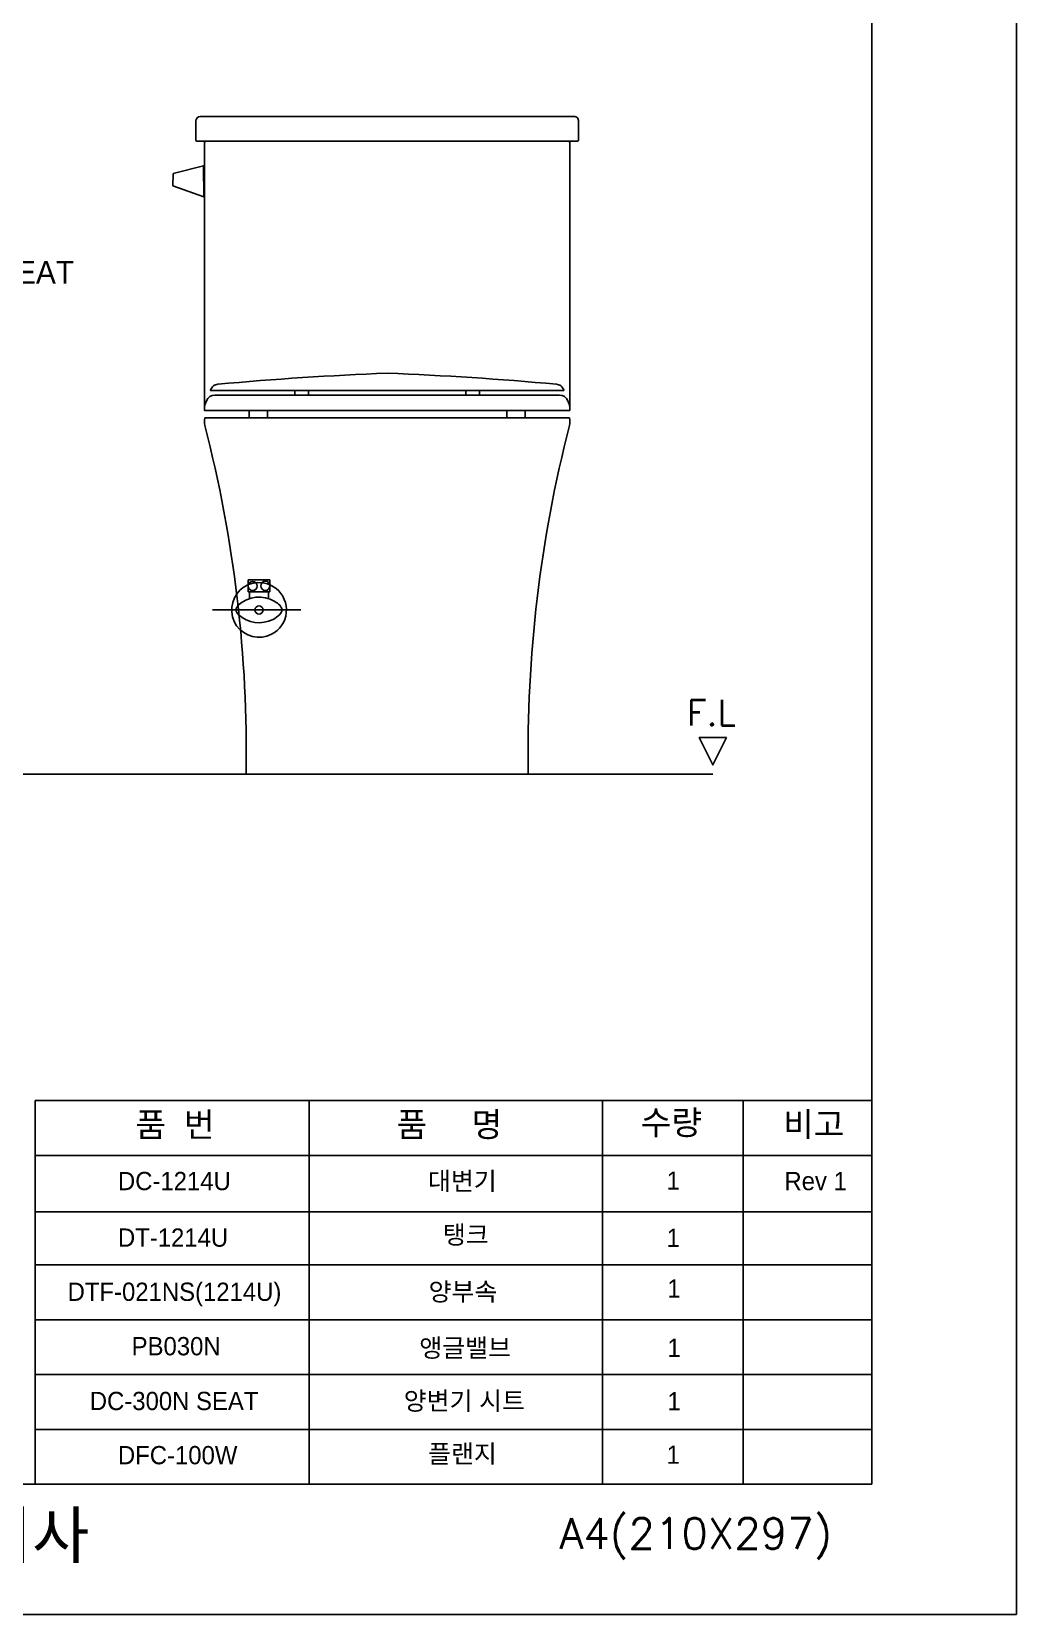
# Model space of a CAD drawing. Extents: x 69352 to 71778, y 58037 to 61467.
# Drawn here: x 70699 to 71778, y 58037 to 59769 of the extents above; entities that cross this region are included whole.
import ezdxf
from ezdxf.lldxf.tags import DXFTag

# ---------------------------------------------------------------- set-up
doc = ezdxf.new("R2010")
doc.units = 0
doc.header["$MEASUREMENT"] = 0
doc.layers.get('0').update_dxf_attribs({"linetype": 'CONTINUOUS'})
doc.layers.add('AM_6', color=2, linetype='CONTINUOUS', lineweight=30)
for name, color, linetype in [('CENTER', 1, 'CONTINUOUS'), ('DEFAULT', 7, 'CONTINUOUS'), ('Dim', 4, 'CONTINUOUS'), ('FAUCET', 4, 'CONTINUOUS'), ('LAYER_02', 7, 'CONTINUOUS'), ('LINE', 7, 'CONTINUOUS'), ('MAIN', 7, 'CONTINUOUS'), ('YA', 7, 'CONTINUOUS')]:
    doc.layers.add(name, color=color, linetype=linetype)
doc.styles.add('h', font='', dxfattribs={"height": 30})
doc.styles.get("Standard").update_dxf_attribs({"font": 'txt.shx', "bigfont": 'ghs.shx'})
doc.styles.add('스타일1', font='txt.shx', dxfattribs={"bigfont": 'ghs.shx'})
doc.styles.get('h').set_extended_font_data('Haansoft Batang')
tags = doc.linetypes.add('Amconstr', pattern=[9999, 9999, 0]).pattern_tags.tags
tags[6:7] = [DXFTag(74, 4), DXFTag(75, 0), DXFTag(340, '0'), DXFTag(46, 1.0), DXFTag(50, 0.0), DXFTag(44, 0.0), DXFTag(45, 0.0)]
tags[4:5] = [DXFTag(74, 4), DXFTag(75, 0), DXFTag(340, '0'), DXFTag(46, 1.0), DXFTag(50, 0.0), DXFTag(44, 0.0), DXFTag(45, 0.0)]

msp = doc.modelspace()

# ---------------------------------------------------------------- linework, layer by layer
for p, q in [((70887.8, 59622.4), (70887.9, 59588.6)), ((70887.8, 59618), (70888.5, 59617.9)), ((70887.8, 59617.1), (70888.5, 59617.1)), ((70887.8, 59593.1), (70888.5, 59593.1)), ((70887.8, 59592.3), (70888.5, 59592.3))]:
    msp.add_line(p, q)
at = {"layer": 'CENTER', "color": 0}
msp.add_line((70897.7, 59136.3), (70994.4, 59136.3), dxfattribs=at)
at = {"layer": 'DEFAULT', "color": 7}
msp.add_line((69908.5, 58956.6), (71445.6, 58956.6), dxfattribs=at)
at = {"layer": 'Dim', "color": 7}
for p, q in [((70879.2, 59671.2), (70879.2, 59650.3)), ((71293.5, 59676.5), (71088.8, 59676.7)), ((71298.5, 59671.2), (71298.5, 59650.3)), ((70889.5, 59346.6), (71088.8, 59346.6))]:
    msp.add_line(p, q, dxfattribs=at)
at = {"layer": 'Dim', "color": 0}
for p, q in [((70884.2, 59676.6), (71088.8, 59676.7)), ((70888.8, 59648.1), (70888.8, 59526.6)), ((71288.8, 59648.1), (71288.8, 59526.6)), ((70888.8, 59526.6), (70888.8, 59354.7)), ((71288.8, 59526.6), (71288.8, 59354.7)), ((70703.2, 58599.1), (71619.7, 58599.1)), ((71003.5, 58599.1), (71003.5, 58179.1)), ((71324.7, 58599.1), (71324.7, 58179.1)), ((71478.7, 58599.1), (71478.7, 58179.1)), ((70703.2, 58539.1), (71619.7, 58539.1)), ((70703.2, 58477.3), (71619.7, 58477.3)), ((70703.2, 58419.1), (71619.7, 58419.1)), ((70703.2, 58359.1), (71619.7, 58359.1)), ((70703.2, 58299.1), (71619.7, 58299.1))]:
    msp.add_line(p, q, dxfattribs=at)
at = {"layer": 'Dim', "color": 7}
for centre, start, end in [((70898.8, 59358), 159.22, 180), ((71278.8, 59358), 0, 20.78)]:
    msp.add_arc(centre, 10, start, end, dxfattribs=at)
at = {"layer": 'FAUCET', "color": 0}
for p, q in [((70854.3, 59614), (70854.2, 59600.6)), ((70854.3, 59614), (70887.8, 59622.4)), ((70887.9, 59588.6), (70854.2, 59600.6))]:
    msp.add_line(p, q, dxfattribs=at)
at = {"layer": 'LINE', "linetype": 'Amconstr'}
for p, q in [((71619.7, 58179.1), (71619.7, 61347.1)), ((70631.2, 58179.1), (70703.2, 58179.1))]:
    msp.add_line(p, q, dxfattribs=at)
at = {"layer": 'MAIN', "color": 0}
for p, q in [((71086.8, 59649.5), (70880.1, 59649.5)), ((71086.8, 59649.5), (71297.6, 59649.5)), ((71088.8, 59346.6), (71288.2, 59346.6))]:
    msp.add_line(p, q, dxfattribs=at)
at = {"layer": 'MAIN', "color": 7}
for p, q in [((70895.5, 59377.1), (70895.3, 59376.6)), ((70895.3, 59376.6), (71088.8, 59376.6)), ((71277.5, 59371.6), (70900.2, 59371.6)), ((70987.8, 59376.6), (70987.8, 59371.6)), ((71002.8, 59376.6), (71002.8, 59371.6)), ((71282.4, 59376.6), (71088.8, 59376.6)), ((71174.9, 59376.6), (71174.9, 59371.6)), ((71174.9, 59376.6), (71174.9, 59371.6)), ((71189.9, 59376.6), (71189.9, 59371.6)), ((71189.9, 59376.6), (71189.9, 59371.6)), ((71282.2, 59377.1), (71282.4, 59376.6)), ((70889, 59354.6), (71088.8, 59354.6)), ((70889.5, 59361.5), (70890.9, 59365.1)), ((70937.8, 59354.6), (70937.8, 59346.6)), ((70957.8, 59354.6), (70957.8, 59346.6)), ((71288.7, 59354.6), (71088.8, 59354.6)), ((71219.9, 59354.6), (71219.9, 59346.6)), ((71219.9, 59354.6), (71219.9, 59346.6)), ((71239.9, 59354.6), (71239.9, 59346.6)), ((71239.9, 59354.6), (71239.9, 59346.6)), ((71288.2, 59361.5), (71286.8, 59365.1)), ((71087.8, 59346.6), (70900.8, 59346.6)), ((70937.8, 59346.6), (70957.8, 59346.6)), ((71239.9, 59346.6), (71219.9, 59346.6)), ((70960.5, 59169.1), (70936.5, 59169.1)), ((70936.5, 59169.1), (70936.5, 59156.1)), ((70960.5, 59169.1), (70960.5, 59156.1)), ((70960.5, 59156.1), (70936.5, 59156.1)), ((70938, 59156.1), (70938, 59148.6)), ((70959, 59156.1), (70959, 59148.6))]:
    msp.add_line(p, q, dxfattribs=at)
at = {"layer": 'MAIN', "color": 0}
msp.add_lwpolyline([(71460.6, 58996.6), (71430.6, 58996.6), (71445.6, 58966.6), (71460.6, 58996.6)], dxfattribs=at)
at = {"layer": 'MAIN', "color": 7}
for centre, radius in [((70941.6, 59162.5), 5), ((70955.5, 59162.7), 5), ((70948.5, 59136.3), 4.5)]:
    msp.add_circle(centre, radius, dxfattribs=at)
at = {"layer": 'MAIN', "color": 0}
for centre, radius, start, end in [((70884.4, 59671.4), 5.18, 92.0028, 181.6363), ((71293.5, 59671.5), 5.01, 357.5259, 89.9956), ((70880.1, 59650.4), 0.869, 185.5587, 268.702), ((70890.8, 59647.5), 2, 90, 165.1374), ((71286.9, 59647.5), 2, 14.8626, 90), ((71297.6, 59650.4), 0.869, 271.298, 354.4413), ((70889.1, 59354.8), 0.234, 197.8602, 252.5669), ((71288.6, 59354.8), 0.234, 287.4331, 342.1398), ((70911.2, 59342.3), 22.4, 169.6128, 190.1532), ((70889.5, 59346.3), 0.336, 94.4652, 167.8132), ((69509, 58981.5), 1425.5, 358.9963, 14.4953), ((72668.7, 58981.5), 1425.5, 165.5047, 181.0037), ((71288.2, 59346.3), 0.336, 12.1868, 85.5348), ((71266.4, 59342.3), 22.4, 349.8468, 10.3872)]:
    msp.add_arc(centre, radius, start, end, dxfattribs=at)
at = {"layer": 'MAIN', "color": 7}
for centre, radius, start, end in [((71227, 55846.7), 3551.5, 92.2289, 95.2253), ((70950.7, 55846.7), 3551.5, 84.7747, 87.7711), ((70900.2, 59361.6), 10, 90, 159.22), ((70905, 59374), 10, 130.4333, 161.5651), ((70904.4, 59373.5), 10, 95.2253, 126.4059), ((71273.3, 59373.5), 10, 53.5941, 84.7747), ((71277.5, 59361.6), 10, 20.78, 90), ((71272.7, 59374), 10, 18.4349, 49.5667), ((70948.5, 59136.3), 30, 51.2114, 297.1005), ((70948.5, 59136.3), 30, 297.1005, 51.2114), ((70948.5, 59116.7), 33.6, 58.9741, 132.501), ((70948.5, 59116.7), 33.6, 47.499, 58.9741), ((70930.5, 59136.3), 7, 132.501, 227.499), ((70948.5, 59155.9), 33.6, 227.499, 297.1391), ((70948.5, 59155.9), 33.6, 297.1391, 312.501), ((70966.5, 59136.3), 7, 312.501, 47.499)]:
    msp.add_arc(centre, radius, start, end, dxfattribs=at)
at = {"layer": 'YA', "color": 7}
for p, q in [((70703.2, 58179.1), (70703.2, 58599.1)), ((70703.2, 58239.1), (71619.7, 58239.1)), ((70703.2, 58179.1), (71619.7, 58179.1))]:
    msp.add_line(p, q, dxfattribs=at)
at = {"layer": 'YA', "color": 0}
msp.add_lwpolyline([(69352.4, 58036.6), (71777.9, 58036.6), (71777.9, 61466.9), (69352.4, 61466.9)], close=True, dxfattribs=at)

# ---------------------------------------------------------------- texts
at = {"layer": 'AM_6', "color": 0, "insert": (70515.2, 59505.8), "char_height": 25, "attachment_point": 4, "style": 'h'}
msp.add_mtext('{\\fGulim|b0|i0|c129|p50;DC-300N SEAT}', dxfattribs=at)
at = {"layer": 'Dim', "color": 0, "attachment_point": 1, "style": '스타일1'}
for s, insert, char_height in [('{\\fGulim|b0|i0|c129|p50;품  번}', (70813.2, 58586.1), 26.746), ('{\\fGulim|b0|i0|c129|p50;품     명}', (71099.1, 58586.3), 26.746), ('{\\fGulim|b0|i0|c129|p50;수량}', (71366.5, 58588.5), 26.746), ('{\\fGulim|b0|i0|c129|p50;비고}', (71522.5, 58586.5), 26.746), ('{\\fGulim|b0|i0|c129|p50;1\\P}', (71394.8, 58521.4), 20), ('{\\fGulim|b0|i0|c129|p50;1\\P}', (71394.8, 58458.8), 20), ('{\\fGulim|b0|i0|c129|p50;1\\P}', (71395.7, 58403.4), 20), ('{\\fGulim|b0|i0|c129|p50;1\\P}', (71395.8, 58338.4), 20), ('{\\fGulim|b0|i0|c129|p50;1\\P}', (71395.8, 58279.9), 20), ('{\\fGulim|b0|i0|c129|p50;1\\P}', (71394.8, 58221.4), 20)]:
    msp.add_mtext(s, dxfattribs=dict(at, insert=insert, char_height=char_height))
for s, insert, char_height, width in [('{\\fGulim|b0|i0|c129|p50;DC-1214U}', (70794, 58521), 20, 147), ('{\\fGulim|b0|i0|c129|p50;대변기}', (71133.5, 58521), 20, 147), ('{\\fGulim|b0|i0|c129|p50;Rev 1}', (71523.9, 58521), 20, 147), ('{\\fGulim|b0|i0|c129|p50;DT-1214U}', (70794, 58459.1), 20, 147), ('{\\fGulim|b0|i0|c129|p50;탱크}', (71149.9, 58462.2), 20, 147), ('{\\fGulim|b0|i0|c129|p50;DTF-021NS(1214U)}', (70738.9, 58399.8), 20, 147), ('{\\fGulim|b0|i0|c129|p50;양부속}', (71134.2, 58399.9), 20, 290), ('{\\fGulim|b0|i0|c129|p50;PB030N }', (70809, 58340.2), 20, 220.877), ('{\\fGulim|b0|i0|c129|p50;앵글밸브}', (71124, 58338.3), 20, 315), ('{\\fGulim|b0|i0|c129|p50;DC-300N SEAT}', (70763.2, 58280.2), 20, 220.877), ('{\\fGulim|b0|i0|c129|p50;양변기 시트}', (71107, 58280.3), 20, 212), ('{\\fGulim|b0|i0|c129|p50;플랜지}', (71133.6, 58222.5), 20, 212), ('{\\fGulim|b0|i0|c129|p50;DFC-100W}', (70794, 58220.9), 20, 147), ('{\\fGulim|b0|i0|c129|p50;       대림통상주식회사\\P}', (70133.7, 58148.3), 50, 1090)]:
    msp.add_mtext(s, dxfattribs=dict(at, insert=insert, char_height=char_height, width=width))
at = {"layer": 'LAYER_02', "color": 0}
msp.add_text('F.L', height=27.99, dxfattribs=at).set_placement((71416.9, 59009.7))
at = {"layer": 'YA', "color": 7}
msp.add_text('A4(210X297)', height=33.819, dxfattribs=at).set_placement((71277.7, 58108.2))

doc.saveas('drawing.dxf')
